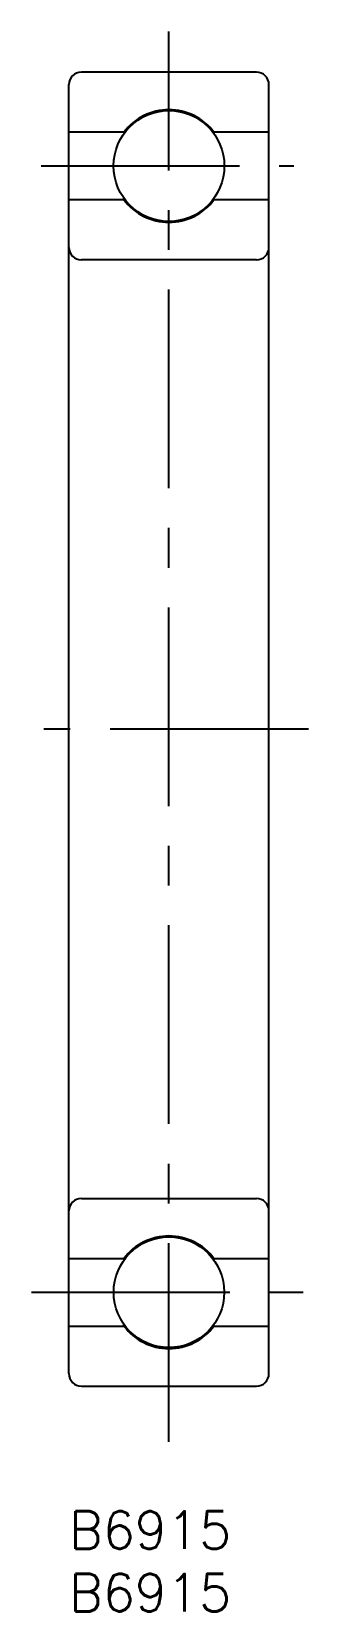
# Model space of a CAD drawing. Extents: x -3 to 19, y -8 to 118.
import ezdxf

# ---------------------------------------------------------------- set-up
doc = ezdxf.new("R2010")
doc.units = 0
doc.header["$LTSCALE"] = 0.5
doc.linetypes.add('CENTER', pattern=[50.8, 31.75, -6.35, 6.35, -6.35])
for name, color, linetype in [('MSM_CENTER', 1, 'CENTER'), ('MSM_CONTINUOUS', 7, 'CONTINUOUS'), ('MSM_PART_NUMBER', 7, 'CONTINUOUS')]:
    doc.layers.add(name, color=color, linetype=linetype)
doc.styles.get("Standard").update_dxf_attribs({"font": 'txt.shx', "height": 3, "bigfont": 'bigfont.shx'})

msp = doc.modelspace()

# ---------------------------------------------------------------- linework, layer by layer
at = {"layer": 'MSM_CENTER'}
for p, q in [((8, 5.55), (8, 118.24)), ((-2.22, 107.5), (17.99, 107.5)), ((19.16, 62.5), (-2.01, 62.5)), ((-2.99, 17.5), (18.75, 17.5))]:
    msp.add_line(p, q, dxfattribs=at)
at = {"layer": 'MSM_CONTINUOUS'}
for p, q in [((15, 115), (1, 115)), ((0, 11), (0, 114)), ((16, 11), (16, 114)), ((4.4, 110.2), (0, 110.2)), ((4.4, 110.2), (4.4, 110.07)), ((16, 110.2), (11.6, 110.2)), ((11.6, 110.2), (11.6, 110.07)), ((4.4, 104.8), (0, 104.8)), ((4.4, 104.8), (4.4, 104.93)), ((11.6, 104.8), (11.6, 104.93)), ((16, 104.8), (11.6, 104.8)), ((15, 100), (1, 100)), ((1, 25), (15, 25)), ((0, 20.2), (4.4, 20.2)), ((4.4, 20.2), (4.4, 20.07)), ((11.6, 20.2), (16, 20.2)), ((11.6, 20.2), (11.6, 20.07)), ((0, 14.8), (4.4, 14.8)), ((4.4, 14.8), (4.4, 14.93)), ((11.6, 14.8), (11.6, 14.93)), ((11.6, 14.8), (16, 14.8)), ((1, 10), (15, 10))]:
    msp.add_line(p, q, dxfattribs=at)
for centre, radius in [((8, 107.5), 4.43), ((8, 17.5), 4.42)]:
    msp.add_circle(centre, radius, dxfattribs=at)
for centre, radius, start, end in [((1, 114), 1, 90, 180), ((15, 114), 1, 0, 90), ((8, 107.5), 4.5, 36.8699, 143.1301), ((8, 107.5), 4.5, 216.8699, 323.1301), ((1, 101), 1, 180, 270), ((15, 101), 1, 270, 0), ((1, 24), 1, 90, 180), ((15, 24), 1, 0, 90), ((8, 17.5), 4.5, 36.8699, 143.1301), ((8, 17.5), 4.5, 216.8699, 323.1301), ((1, 11), 1, 180, 270), ((15, 11), 1, 270, 360)]:
    msp.add_arc(centre, radius, start, end, dxfattribs=at)

# ---------------------------------------------------------------- texts
at = {"layer": 'MSM_PART_NUMBER'}
for p in [(0, -3), (0, -8)]:
    msp.add_text('B6915', height=3, dxfattribs=at).set_placement(p)

doc.saveas('drawing.dxf')
